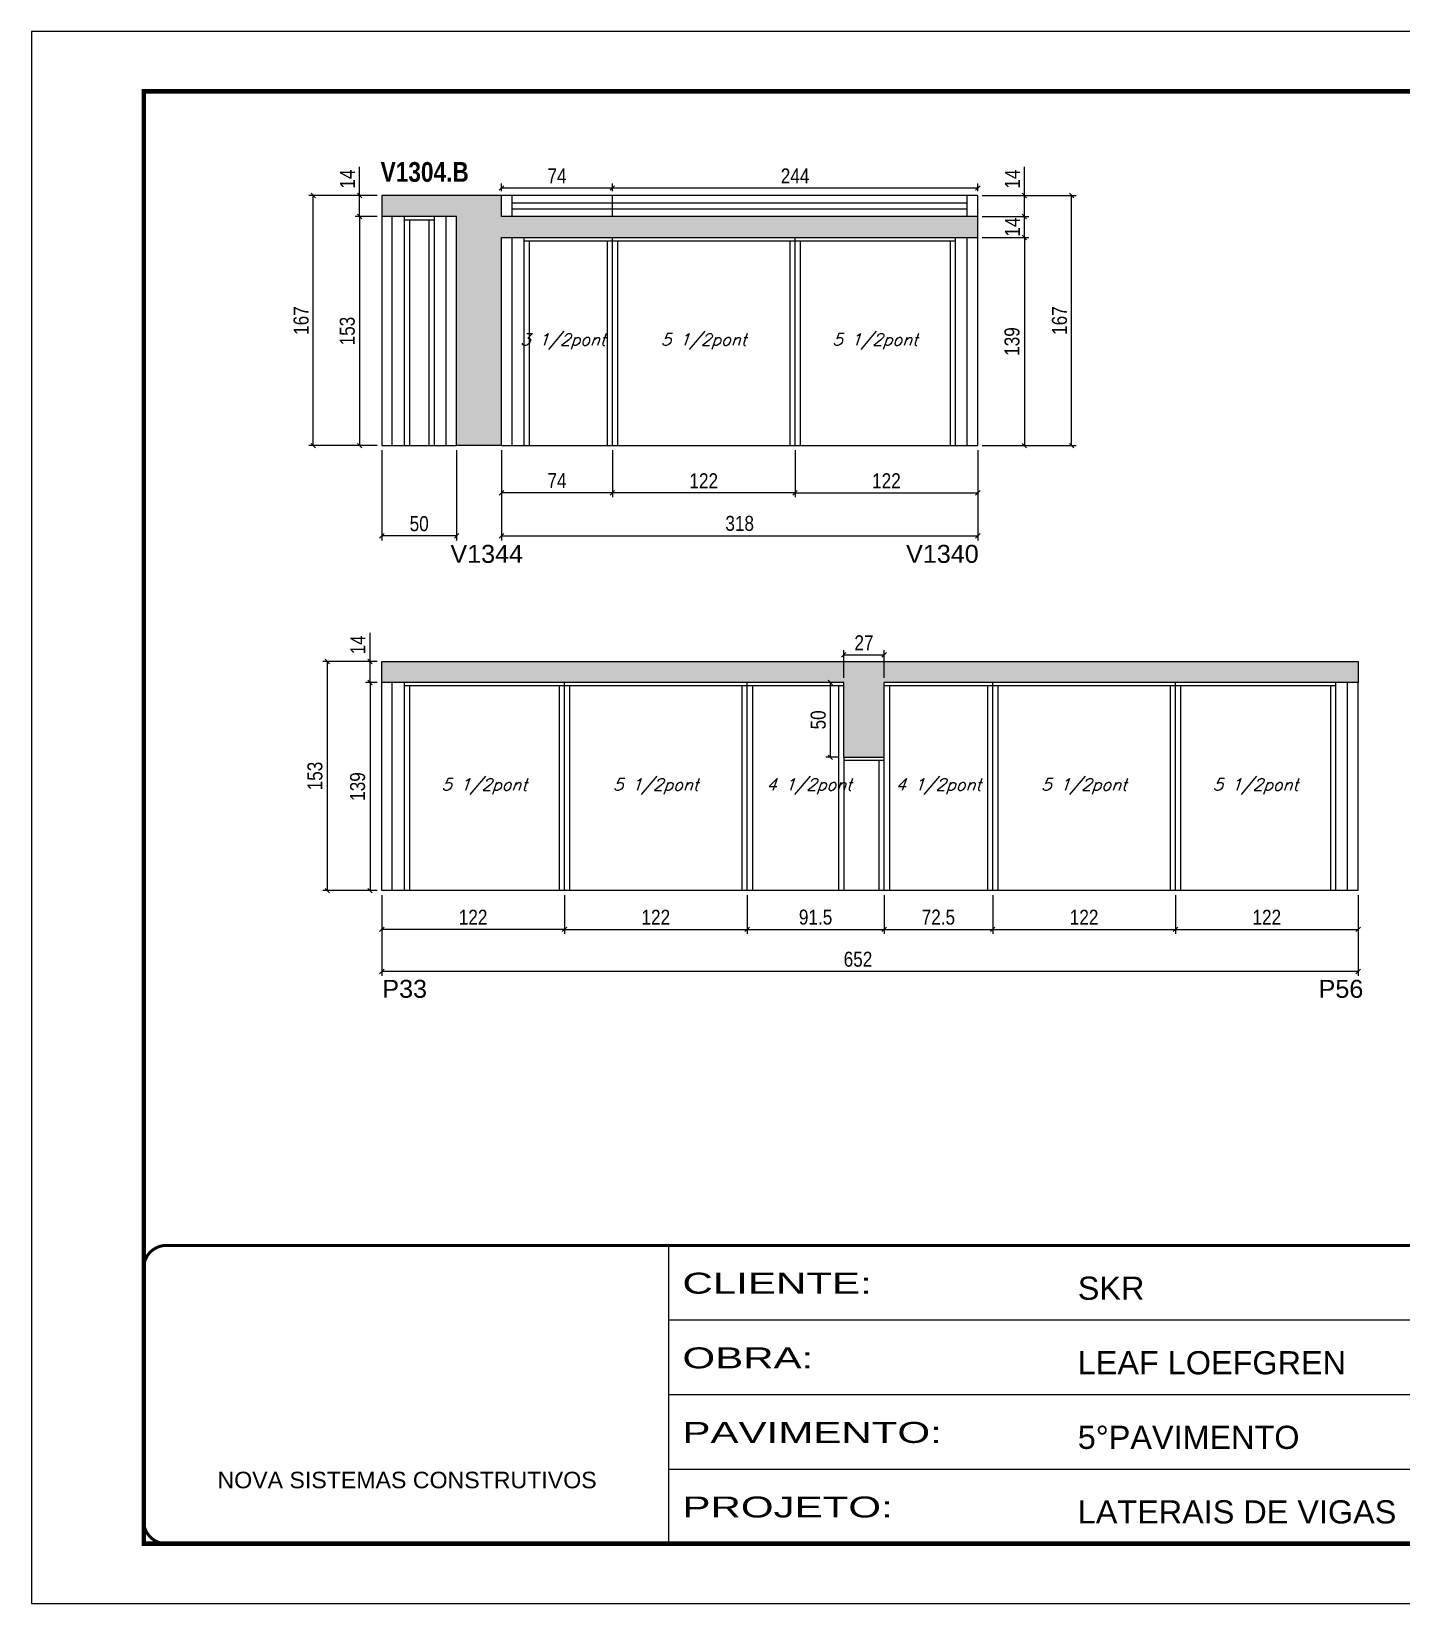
# Model space of a CAD drawing. Extents: x 3309 to 10384, y -2522 to 14608.
# Drawn here: x 6493 to 7408, y 11261 to 12311 of the extents above; entities that cross this region are included whole.
import ezdxf

# ---------------------------------------------------------------- set-up
doc = ezdxf.new("R2010")
doc.units = 0
doc.linetypes.add('CONTINUO', pattern=[0])
doc.linetypes.add('DASHED', pattern=[0.75, 0.5, -0.25])
for name, color, linetype in [('5', 5, 'Continuous'), ('COTA', 241, 'Continuous'), ('NOMENCLATURA', 7, 'Continuous'), ('Painéis', 200, 'Continuous'), ('SARR_2.2x7', 40, 'Continuous'), ('SARR_3.5x7', 81, 'Continuous'), ('SARR_EDITAR', 141, 'Continuous'), ('texto', 7, 'Continuous')]:
    doc.layers.add(name, color=color, linetype=linetype)
doc.layers.add('Folhas', color=255, linetype='Continuous', lineweight=9)
doc.layers.add('SARRAFO DE PRESSAO', color=251, linetype='DASHED', lineweight=9)
doc.styles.add('ARIAL', font='arial.ttf')
doc.styles.add('COTA TECNICA', font='techl___.ttf', dxfattribs={"height": 10})
doc.styles.add('Romans', font='romans.shx')
doc.styles.get("Standard").update_dxf_attribs({"font": 'arial.ttf'})
doc.styles.add('TECNICA', font='techb___.ttf', dxfattribs={"height": 10})
doc.styles.add('Tecnologia', font='')
doc.styles.get('Tecnologia').set_extended_font_data('Forgotten Futurist')
doc.dimstyles.new('PAINEL', dxfattribs={"dimtxt": 10, "dimasz": 3, "dimexe": 3, "dimexo": 3, "dimgap": 3, "dimtad": 1, "dimdec": 1, "dimzin": 12, "dimdsep": 46, "dimtxsty": 'COTA TECNICA', "dimblk1": 'OBLIQUE', "dimblk2": 'OBLIQUE', "dimsah": 1, "dimcen": 0.9, "dimclrd": 4, "dimclre": 4, "dimclrt": 240, "dimadec": 1, "dimazin": 3, "dimtfac": 1, "dimtdec": 1, "dimtmove": 0, "dimatfit": 3, "dimfxl": 1, "dimtolj": 1, "dimtzin": 12, "dimarcsym": 0})

# ---------------------------------------------------------------- blocks, each defined once
blk = doc.blocks.new('9999999999')
at = {"color": 30, "linetype": 'CONTINUO'}
for p, q in [((98564.6, 34230.2), (98564.6, 34429.4)), ((98564.6, 34379.6), (99584, 34379.6)), ((98564.6, 34329.8), (99488, 34329.8)), ((98564.6, 34280), (99488, 34280))]:
    blk.add_line(p, q, dxfattribs=at)
at = {"color": 30, "linetype": 'CONTINUO', "const_width": 2}
blk.add_lwpolyline([(99584, 34230.2), (99584, 34414.4, 0.414214), (99569, 34429.4), (98229, 34429.4, 0.414214), (98214, 34414.4), (98214, 34245.2, 0.414214), (98229, 34230.2), (99584, 34230.2)], format="xyb", dxfattribs=at)
at = {"layer": 'Folhas'}
blk.add_lwpolyline([(98139, 34190.2), (99624, 34190.2), (99624, 35240.2), (98139, 35240.2)], close=True, dxfattribs=at)
at = {"layer": 'Folhas', "color": 30, "const_width": 3}
blk.add_lwpolyline([(98214, 34230.2), (99584, 34230.2), (99584, 35200.2), (98214, 35200.2)], close=True, dxfattribs=at)
at = {"color": 7, "linetype": 'Continuous', "ltscale": 5, "style": 'ARIAL'}
for s, height, p in [('SKR', 15.48, (98837.7, 34393.1)), ('LEAF LOEFGREN', 15.483, (98837.7, 34343.3)), ('5°PAVIMENTO', 15.483, (98837.7, 34293.5)), ('NOVA SISTEMAS CONSTRUTIVOS', 11.059, (98263.2, 34267.2)), ('LATERAIS DE VIGAS', 15.483, (98837.7, 34243.7))]:
    blk.add_text(s, height=height, dxfattribs=at).set_placement(p)
at = {"layer": 'Folhas', "color": 7, "style": 'Tecnologia', "width": 1.5}
for s, p in [('CLIENTE:', (98573.7, 34397.2)), ('OBRA:', (98573.7, 34347.3)), ('PAVIMENTO:', (98573.7, 34297.5)), ('PROJETO:', (98573.7, 34247.7))]:
    blk.add_text(s, height=14, dxfattribs=at).set_placement(p)
blk = doc.blocks.new('_Oblique')
at = {"color": 0, "linetype": 'ByBlock', "lineweight": -2}
blk.add_line((-0.5, -0.5), (0.5, 0.5), dxfattribs=at)
blk = doc.blocks.new('*D201')
at = {"layer": 'COTA', "color": 4, "linetype": 'ByBlock', "lineweight": -2, "transparency": 16777216}
for p, q in [((7002.8, 12031.1), (7002.8, 11999.6)), ((7124.8, 12031.1), (7124.8, 11999.6)), ((7002.8, 12002.6), (7124.8, 12002.6))]:
    blk.add_line(p, q, dxfattribs=at)
at = {"layer": 'Defpoints', "color": 0, "linetype": 'ByBlock', "transparency": 16777216}
for p in [(7002.8, 12034.1), (7124.8, 12034.1), (7124.8, 12002.6)]:
    blk.add_point(p, dxfattribs=at)
at = {"layer": 'COTA', "color": 4, "linetype": 'ByBlock', "lineweight": -2, "transparency": 16777216, "xscale": 3, "yscale": 3, "zscale": 3, "rotation": 180}
blk.add_blockref('_Oblique', (7002.8, 12002.6), dxfattribs=at)
at = {"layer": 'COTA', "color": 4, "linetype": 'ByBlock', "lineweight": -2, "transparency": 16777216, "xscale": 3, "yscale": 3, "zscale": 3}
blk.add_blockref('_Oblique', (7124.8, 12002.6), dxfattribs=at)
at = {"layer": 'COTA', "color": 240, "linetype": 'ByBlock', "transparency": 16777216, "insert": (7063.8, 12010.6), "char_height": 10, "attachment_point": 5, "style": 'COTA TECNICA'}
blk.add_mtext('\\A1;122', dxfattribs=at)
blk = doc.blocks.new('*D202')
at = {"layer": 'COTA', "color": 4, "lineweight": -2, "transparency": 16777216}
for p, q in [((6880.8, 12031.1), (6880.8, 11999.6)), ((7002.8, 12031.1), (7002.8, 11999.6)), ((7002.8, 12002.6), (6880.8, 12002.6))]:
    blk.add_line(p, q, dxfattribs=at)
at = {"layer": 'Defpoints', "color": 0, "transparency": 16777216}
for p in [(6880.8, 12034.1), (7002.8, 12034.1), (6880.8, 12002.6)]:
    blk.add_point(p, dxfattribs=at)
at = {"layer": 'COTA', "color": 4, "lineweight": -2, "transparency": 16777216, "xscale": 3, "yscale": 3, "zscale": 3, "rotation": 180}
blk.add_blockref('_Oblique', (6880.8, 12002.6), dxfattribs=at)
at = {"layer": 'COTA', "color": 4, "lineweight": -2, "transparency": 16777216, "xscale": 3, "yscale": 3, "zscale": 3}
blk.add_blockref('_Oblique', (7002.8, 12002.6), dxfattribs=at)
at = {"layer": 'COTA', "color": 240, "transparency": 16777216, "insert": (6941.8, 12010.6), "char_height": 10, "attachment_point": 5, "style": 'COTA TECNICA'}
blk.add_mtext('\\A1;122', dxfattribs=at)
blk = doc.blocks.new('*D203')
at = {"layer": 'COTA', "color": 4, "lineweight": -2, "transparency": 16777216}
for p, q in [((6806.8, 12031.1), (6806.8, 11999.6)), ((6880.8, 12031.1), (6880.8, 11999.6)), ((6880.8, 12002.6), (6806.8, 12002.6))]:
    blk.add_line(p, q, dxfattribs=at)
at = {"layer": 'Defpoints', "color": 0, "transparency": 16777216}
for p in [(6806.8, 12034.1), (6880.8, 12034.1), (6806.8, 12002.6)]:
    blk.add_point(p, dxfattribs=at)
at = {"layer": 'COTA', "color": 4, "lineweight": -2, "transparency": 16777216, "xscale": 3, "yscale": 3, "zscale": 3, "rotation": 180}
blk.add_blockref('_Oblique', (6806.8, 12002.6), dxfattribs=at)
at = {"layer": 'COTA', "color": 4, "lineweight": -2, "transparency": 16777216, "xscale": 3, "yscale": 3, "zscale": 3}
blk.add_blockref('_Oblique', (6880.8, 12002.6), dxfattribs=at)
at = {"layer": 'COTA', "color": 240, "transparency": 16777216, "insert": (6843.8, 12010.7), "char_height": 10, "attachment_point": 5, "style": 'COTA TECNICA'}
blk.add_mtext('\\A1;74', dxfattribs=at)
blk = doc.blocks.new('*D209')
at = {"layer": 'COTA', "color": 4, "lineweight": -2, "transparency": 16777216}
for p, q in [((7127.8, 12187.1), (7158.9, 12187.1)), ((7155.9, 12173.1), (7155.9, 12187.1)), ((7127.8, 12173.1), (7158.9, 12173.1))]:
    blk.add_line(p, q, dxfattribs=at)
at = {"layer": 'Defpoints', "color": 0, "transparency": 16777216}
for p in [(7124.8, 12187.1), (7155.9, 12187.1), (7124.8, 12173.1)]:
    blk.add_point(p, dxfattribs=at)
at = {"layer": 'COTA', "color": 4, "lineweight": -2, "transparency": 16777216, "xscale": 3, "yscale": 3, "zscale": 3}
for p, rotation in [((7155.9, 12187.1), 90), ((7155.9, 12173.1), 270)]:
    blk.add_blockref('_Oblique', p, dxfattribs=dict(at, rotation=rotation))
at = {"layer": 'COTA', "color": 240, "transparency": 16777216, "insert": (7147.9, 12180.1), "char_height": 10, "attachment_point": 5, "rotation": 90, "style": 'COTA TECNICA'}
blk.add_mtext('\\A1;14', dxfattribs=at)
blk = doc.blocks.new('*D210')
at = {"layer": 'COTA', "color": 4, "lineweight": -2, "transparency": 16777216}
for p, q in [((7127.8, 12173.1), (7158.9, 12173.1)), ((7155.9, 12173.1), (7155.9, 12034.1)), ((7127.8, 12034.1), (7158.9, 12034.1))]:
    blk.add_line(p, q, dxfattribs=at)
at = {"layer": 'Defpoints', "color": 0, "transparency": 16777216}
for p in [(7124.8, 12173.1), (7124.8, 12034.1), (7155.9, 12034.1)]:
    blk.add_point(p, dxfattribs=at)
at = {"layer": 'COTA', "color": 4, "lineweight": -2, "transparency": 16777216, "xscale": 3, "yscale": 3, "zscale": 3}
for p, rotation in [((7155.9, 12173.1), 90), ((7155.9, 12034.1), 270)]:
    blk.add_blockref('_Oblique', p, dxfattribs=dict(at, rotation=rotation))
at = {"layer": 'COTA', "color": 240, "transparency": 16777216, "insert": (7147.7, 12103.6), "char_height": 10, "attachment_point": 5, "rotation": 90, "style": 'COTA TECNICA'}
blk.add_mtext('\\A1;139', dxfattribs=at)
blk = doc.blocks.new('*D211')
at = {"layer": 'COTA', "color": 4, "lineweight": -2, "transparency": 16777216}
for p, q in [((7127.8, 12201.1), (7190.5, 12201.1)), ((7187.5, 12034.1), (7187.5, 12201.1)), ((7127.8, 12034.1), (7190.5, 12034.1))]:
    blk.add_line(p, q, dxfattribs=at)
at = {"layer": 'Defpoints', "color": 0, "transparency": 16777216}
for p in [(7124.8, 12201.1), (7187.5, 12201.1), (7124.8, 12034.1)]:
    blk.add_point(p, dxfattribs=at)
at = {"layer": 'COTA', "color": 4, "lineweight": -2, "transparency": 16777216, "xscale": 3, "yscale": 3, "zscale": 3}
for p, rotation in [((7187.5, 12201.1), 90), ((7187.5, 12034.1), 270)]:
    blk.add_blockref('_Oblique', p, dxfattribs=dict(at, rotation=rotation))
at = {"layer": 'COTA', "color": 240, "transparency": 16777216, "insert": (7179.4, 12117.6), "char_height": 10, "attachment_point": 5, "rotation": 90, "style": 'COTA TECNICA'}
blk.add_mtext('\\A1;167', dxfattribs=at)
blk = doc.blocks.new('*D204')
at = {"layer": 'COTA', "color": 4, "lineweight": -2, "transparency": 16777216}
for p, q in [((6726.8, 12031.1), (6726.8, 11970.8)), ((6776.8, 12031.1), (6776.8, 11970.8)), ((6776.8, 11973.8), (6726.8, 11973.8))]:
    blk.add_line(p, q, dxfattribs=at)
at = {"layer": 'Defpoints', "color": 0, "transparency": 16777216}
for p in [(6726.8, 12034.1), (6776.8, 12034.1), (6726.8, 11973.8)]:
    blk.add_point(p, dxfattribs=at)
at = {"layer": 'COTA', "color": 4, "lineweight": -2, "transparency": 16777216, "xscale": 3, "yscale": 3, "zscale": 3, "rotation": 180}
blk.add_blockref('_Oblique', (6726.8, 11973.8), dxfattribs=at)
at = {"layer": 'COTA', "color": 4, "lineweight": -2, "transparency": 16777216, "xscale": 3, "yscale": 3, "zscale": 3}
blk.add_blockref('_Oblique', (6776.8, 11973.8), dxfattribs=at)
at = {"layer": 'COTA', "color": 240, "transparency": 16777216, "insert": (6751.8, 11981.9), "char_height": 10, "attachment_point": 5, "style": 'COTA TECNICA'}
blk.add_mtext('\\A1;50', dxfattribs=at)
blk = doc.blocks.new('*D205')
at = {"layer": 'COTA', "color": 4, "lineweight": -2, "transparency": 16777216}
for p, q in [((6723.8, 12187.1), (6709, 12187.1)), ((6712, 12187.1), (6712, 12034.1)), ((6723.8, 12034.1), (6709, 12034.1))]:
    blk.add_line(p, q, dxfattribs=at)
at = {"layer": 'Defpoints', "color": 0, "transparency": 16777216}
for p in [(6726.8, 12187.1), (6712, 12034.1), (6726.8, 12034.1)]:
    blk.add_point(p, dxfattribs=at)
at = {"layer": 'COTA', "color": 4, "lineweight": -2, "transparency": 16777216, "xscale": 3, "yscale": 3, "zscale": 3}
for p, rotation in [((6712, 12187.1), 90), ((6712, 12034.1), 270)]:
    blk.add_blockref('_Oblique', p, dxfattribs=dict(at, rotation=rotation))
at = {"layer": 'COTA', "color": 240, "transparency": 16777216, "insert": (6703.8, 12110.6), "char_height": 10, "attachment_point": 5, "rotation": 90, "style": 'COTA TECNICA'}
blk.add_mtext('\\A1;153', dxfattribs=at)
blk = doc.blocks.new('*D206')
at = {"layer": 'COTA', "color": 4, "lineweight": -2, "transparency": 16777216}
for p, q in [((6712, 12201.1), (6712, 12220.2)), ((6723.8, 12201.1), (6709, 12201.1)), ((6712, 12187.1), (6712, 12201.1)), ((6723.8, 12187.1), (6709, 12187.1))]:
    blk.add_line(p, q, dxfattribs=at)
at = {"layer": 'Defpoints', "color": 0, "transparency": 16777216}
for p in [(6712, 12201.1), (6726.8, 12201.1), (6726.8, 12187.1)]:
    blk.add_point(p, dxfattribs=at)
at = {"layer": 'COTA', "color": 4, "lineweight": -2, "transparency": 16777216, "xscale": 3, "yscale": 3, "zscale": 3}
for p, rotation in [((6712, 12201.1), 90), ((6712, 12187.1), 270)]:
    blk.add_blockref('_Oblique', p, dxfattribs=dict(at, rotation=rotation))
at = {"layer": 'COTA', "color": 240, "transparency": 16777216, "insert": (6703.9, 12212.1), "char_height": 10, "attachment_point": 5, "rotation": 90, "style": 'COTA TECNICA'}
blk.add_mtext('\\A1;14', dxfattribs=at)
blk = doc.blocks.new('*D207')
at = {"layer": 'COTA', "color": 4, "lineweight": -2, "transparency": 16777216}
for p, q in [((6723.8, 12201.1), (6678.1, 12201.1)), ((6681.1, 12034.1), (6681.1, 12201.1)), ((6723.8, 12034.1), (6678.1, 12034.1))]:
    blk.add_line(p, q, dxfattribs=at)
at = {"layer": 'Defpoints', "color": 0, "transparency": 16777216}
for p in [(6681.1, 12201.1), (6726.8, 12201.1), (6726.8, 12034.1)]:
    blk.add_point(p, dxfattribs=at)
at = {"layer": 'COTA', "color": 4, "lineweight": -2, "transparency": 16777216, "xscale": 3, "yscale": 3, "zscale": 3}
for p, rotation in [((6681.1, 12201.1), 90), ((6681.1, 12034.1), 270)]:
    blk.add_blockref('_Oblique', p, dxfattribs=dict(at, rotation=rotation))
at = {"layer": 'COTA', "color": 240, "transparency": 16777216, "insert": (6673, 12117.6), "char_height": 10, "attachment_point": 5, "rotation": 90, "style": 'COTA TECNICA'}
blk.add_mtext('\\A1;167', dxfattribs=at)
blk = doc.blocks.new('*D208')
at = {"layer": 'COTA', "color": 4, "lineweight": -2, "transparency": 16777216}
for p, q in [((6806.8, 12031.1), (6806.8, 11970.8)), ((7124.8, 12031.1), (7124.8, 11970.8)), ((6806.8, 11973.8), (7124.8, 11973.8))]:
    blk.add_line(p, q, dxfattribs=at)
at = {"layer": 'Defpoints', "color": 0, "transparency": 16777216}
for p in [(6806.8, 12034.1), (7124.8, 12034.1), (7124.8, 11973.8)]:
    blk.add_point(p, dxfattribs=at)
at = {"layer": 'COTA', "color": 4, "lineweight": -2, "transparency": 16777216, "xscale": 3, "yscale": 3, "zscale": 3, "rotation": 180}
blk.add_blockref('_Oblique', (6806.8, 11973.8), dxfattribs=at)
at = {"layer": 'COTA', "color": 4, "lineweight": -2, "transparency": 16777216, "xscale": 3, "yscale": 3, "zscale": 3}
blk.add_blockref('_Oblique', (7124.8, 11973.8), dxfattribs=at)
at = {"layer": 'COTA', "color": 240, "transparency": 16777216, "insert": (6965.8, 11982.1), "char_height": 10, "attachment_point": 5, "style": 'COTA TECNICA'}
blk.add_mtext('\\A1;318', dxfattribs=at)
blk = doc.blocks.new('*D212')
at = {"layer": 'COTA', "color": 4, "lineweight": -2, "transparency": 16777216}
for p, q in [((7155.9, 12201.1), (7155.9, 12220.2)), ((7127.8, 12201.1), (7158.9, 12201.1)), ((7155.9, 12187.1), (7155.9, 12201.1)), ((7127.8, 12187.1), (7158.9, 12187.1))]:
    blk.add_line(p, q, dxfattribs=at)
at = {"layer": 'Defpoints', "color": 0, "transparency": 16777216}
for p in [(7124.8, 12201.1), (7155.9, 12201.1), (7124.8, 12187.1)]:
    blk.add_point(p, dxfattribs=at)
at = {"layer": 'COTA', "color": 4, "lineweight": -2, "transparency": 16777216, "xscale": 3, "yscale": 3, "zscale": 3}
for p, rotation in [((7155.9, 12201.1), 90), ((7155.9, 12187.1), 270)]:
    blk.add_blockref('_Oblique', p, dxfattribs=dict(at, rotation=rotation))
at = {"layer": 'COTA', "color": 240, "transparency": 16777216, "insert": (7147.9, 12212.1), "char_height": 10, "attachment_point": 5, "rotation": 90, "style": 'COTA TECNICA'}
blk.add_mtext('\\A1;14', dxfattribs=at)
blk = doc.blocks.new('*D213')
at = {"layer": 'COTA', "color": 4, "lineweight": -2, "transparency": 16777216}
for p, q in [((6806.8, 12204.1), (6806.8, 12209.2)), ((6806.8, 12206.2), (6880.8, 12206.2)), ((6880.8, 12204.1), (6880.8, 12209.2))]:
    blk.add_line(p, q, dxfattribs=at)
at = {"layer": 'Defpoints', "color": 0, "transparency": 16777216}
for p in [(6806.8, 12201.1), (6880.8, 12206.2), (6880.8, 12201.1)]:
    blk.add_point(p, dxfattribs=at)
at = {"layer": 'COTA', "color": 4, "lineweight": -2, "transparency": 16777216, "xscale": 3, "yscale": 3, "zscale": 3, "rotation": 180}
blk.add_blockref('_Oblique', (6806.8, 12206.2), dxfattribs=at)
at = {"layer": 'COTA', "color": 4, "lineweight": -2, "transparency": 16777216, "xscale": 3, "yscale": 3, "zscale": 3}
blk.add_blockref('_Oblique', (6880.8, 12206.2), dxfattribs=at)
at = {"layer": 'COTA', "color": 240, "transparency": 16777216, "insert": (6843.8, 12214.2), "char_height": 10, "attachment_point": 5, "style": 'COTA TECNICA'}
blk.add_mtext('\\A1;74', dxfattribs=at)
blk = doc.blocks.new('*D214')
at = {"layer": 'COTA', "color": 4, "lineweight": -2, "transparency": 16777216}
for p, q in [((6880.8, 12204.1), (6880.8, 12209.2)), ((6880.8, 12206.2), (7124.8, 12206.2)), ((7124.8, 12204.1), (7124.8, 12209.2))]:
    blk.add_line(p, q, dxfattribs=at)
at = {"layer": 'Defpoints', "color": 0, "transparency": 16777216}
for p in [(6880.8, 12201.1), (7124.8, 12206.2), (7124.8, 12201.1)]:
    blk.add_point(p, dxfattribs=at)
at = {"layer": 'COTA', "color": 4, "lineweight": -2, "transparency": 16777216, "xscale": 3, "yscale": 3, "zscale": 3, "rotation": 180}
blk.add_blockref('_Oblique', (6880.8, 12206.2), dxfattribs=at)
at = {"layer": 'COTA', "color": 4, "lineweight": -2, "transparency": 16777216, "xscale": 3, "yscale": 3, "zscale": 3}
blk.add_blockref('_Oblique', (7124.8, 12206.2), dxfattribs=at)
at = {"layer": 'COTA', "color": 240, "transparency": 16777216, "insert": (7002.8, 12214.2), "char_height": 10, "attachment_point": 5, "style": 'COTA TECNICA'}
blk.add_mtext('\\A1;244', dxfattribs=at)
blk = doc.blocks.new('*D215')
at = {"layer": 'COTA', "color": 4, "linetype": 'ByBlock', "lineweight": -2, "transparency": 16777216}
for p, q in [((6726.8, 11733.9), (6726.8, 11708)), ((6848.8, 11733.9), (6848.8, 11708)), ((6848.8, 11711), (6726.8, 11711))]:
    blk.add_line(p, q, dxfattribs=at)
at = {"layer": 'Defpoints', "color": 0, "linetype": 'ByBlock', "transparency": 16777216}
for p in [(6726.8, 11736.9), (6848.8, 11736.9), (6726.8, 11711)]:
    blk.add_point(p, dxfattribs=at)
at = {"layer": 'COTA', "color": 4, "linetype": 'ByBlock', "lineweight": -2, "transparency": 16777216, "xscale": 3, "yscale": 3, "zscale": 3, "rotation": 180}
blk.add_blockref('_Oblique', (6726.8, 11711), dxfattribs=at)
at = {"layer": 'COTA', "color": 4, "linetype": 'ByBlock', "lineweight": -2, "transparency": 16777216, "xscale": 3, "yscale": 3, "zscale": 3}
blk.add_blockref('_Oblique', (6848.8, 11711), dxfattribs=at)
at = {"layer": 'COTA', "color": 240, "linetype": 'ByBlock', "transparency": 16777216, "insert": (6787.8, 11719.1), "char_height": 10, "attachment_point": 5, "style": 'COTA TECNICA'}
blk.add_mtext('\\A1;122', dxfattribs=at)
blk = doc.blocks.new('*D222')
at = {"layer": 'COTA', "color": 4, "linetype": 'ByBlock', "lineweight": -2, "transparency": 16777216}
for p, q in [((6726.8, 11733.9), (6726.8, 11679.9)), ((7378.8, 11733.9), (7378.8, 11679.9)), ((7378.8, 11682.9), (6726.8, 11682.9))]:
    blk.add_line(p, q, dxfattribs=at)
at = {"layer": 'Defpoints', "color": 0, "linetype": 'ByBlock', "transparency": 16777216}
for p in [(6726.8, 11736.9), (7378.8, 11736.9), (6726.8, 11682.9)]:
    blk.add_point(p, dxfattribs=at)
at = {"layer": 'COTA', "color": 4, "linetype": 'ByBlock', "lineweight": -2, "transparency": 16777216, "xscale": 3, "yscale": 3, "zscale": 3, "rotation": 180}
blk.add_blockref('_Oblique', (6726.8, 11682.9), dxfattribs=at)
at = {"layer": 'COTA', "color": 4, "linetype": 'ByBlock', "lineweight": -2, "transparency": 16777216, "xscale": 3, "yscale": 3, "zscale": 3}
blk.add_blockref('_Oblique', (7378.8, 11682.9), dxfattribs=at)
at = {"layer": 'COTA', "color": 240, "linetype": 'ByBlock', "transparency": 16777216, "insert": (7044.8, 11691), "char_height": 10, "attachment_point": 5, "style": 'COTA TECNICA'}
blk.add_mtext('\\A1;652', dxfattribs=at)
blk = doc.blocks.new('*D223')
at = {"layer": 'COTA', "color": 4, "lineweight": -2, "transparency": 16777216}
for p, q in [((6848.8, 11733.9), (6848.8, 11708)), ((6970.8, 11733.9), (6970.8, 11708)), ((6848.8, 11711), (6970.8, 11711))]:
    blk.add_line(p, q, dxfattribs=at)
at = {"layer": 'Defpoints', "color": 0, "transparency": 16777216}
for p in [(6848.8, 11736.9), (6970.8, 11736.9), (6970.8, 11711)]:
    blk.add_point(p, dxfattribs=at)
at = {"layer": 'COTA', "color": 4, "lineweight": -2, "transparency": 16777216, "xscale": 3, "yscale": 3, "zscale": 3, "rotation": 180}
blk.add_blockref('_Oblique', (6848.8, 11711), dxfattribs=at)
at = {"layer": 'COTA', "color": 4, "lineweight": -2, "transparency": 16777216, "xscale": 3, "yscale": 3, "zscale": 3}
blk.add_blockref('_Oblique', (6970.8, 11711), dxfattribs=at)
at = {"layer": 'COTA', "color": 240, "transparency": 16777216, "insert": (6909.8, 11719.1), "char_height": 10, "attachment_point": 5, "style": 'COTA TECNICA'}
blk.add_mtext('\\A1;122', dxfattribs=at)
blk = doc.blocks.new('*D216')
at = {"layer": 'COTA', "color": 4, "lineweight": -2, "transparency": 16777216}
for p, q in [((6970.8, 11733.9), (6970.8, 11708)), ((7062.3, 11733.9), (7062.3, 11708)), ((6970.8, 11711), (7062.3, 11711))]:
    blk.add_line(p, q, dxfattribs=at)
at = {"layer": 'Defpoints', "color": 0, "transparency": 16777216}
for p in [(6970.8, 11736.9), (7062.3, 11736.9), (7062.3, 11711)]:
    blk.add_point(p, dxfattribs=at)
at = {"layer": 'COTA', "color": 4, "lineweight": -2, "transparency": 16777216, "xscale": 3, "yscale": 3, "zscale": 3, "rotation": 180}
blk.add_blockref('_Oblique', (6970.8, 11711), dxfattribs=at)
at = {"layer": 'COTA', "color": 4, "lineweight": -2, "transparency": 16777216, "xscale": 3, "yscale": 3, "zscale": 3}
blk.add_blockref('_Oblique', (7062.3, 11711), dxfattribs=at)
at = {"layer": 'COTA', "color": 240, "transparency": 16777216, "insert": (7016.5, 11719.1), "char_height": 10, "attachment_point": 5, "style": 'COTA TECNICA'}
blk.add_mtext('\\A1;91.5', dxfattribs=at)
blk = doc.blocks.new('*D217')
at = {"layer": 'COTA', "color": 4, "lineweight": -2, "transparency": 16777216}
for p, q in [((7062.3, 11733.9), (7062.3, 11708)), ((7134.8, 11733.9), (7134.8, 11708)), ((7062.3, 11711), (7134.8, 11711))]:
    blk.add_line(p, q, dxfattribs=at)
at = {"layer": 'Defpoints', "color": 0, "transparency": 16777216}
for p in [(7062.3, 11736.9), (7134.8, 11736.9), (7134.8, 11711)]:
    blk.add_point(p, dxfattribs=at)
at = {"layer": 'COTA', "color": 4, "lineweight": -2, "transparency": 16777216, "xscale": 3, "yscale": 3, "zscale": 3, "rotation": 180}
blk.add_blockref('_Oblique', (7062.3, 11711), dxfattribs=at)
at = {"layer": 'COTA', "color": 4, "lineweight": -2, "transparency": 16777216, "xscale": 3, "yscale": 3, "zscale": 3}
blk.add_blockref('_Oblique', (7134.8, 11711), dxfattribs=at)
at = {"layer": 'COTA', "color": 240, "transparency": 16777216, "insert": (7098.5, 11719.1), "char_height": 10, "attachment_point": 5, "style": 'COTA TECNICA'}
blk.add_mtext('\\A1;72.5', dxfattribs=at)
blk = doc.blocks.new('*D218')
at = {"layer": 'COTA', "color": 4, "lineweight": -2, "transparency": 16777216}
for p, q in [((7134.8, 11733.9), (7134.8, 11708)), ((7256.8, 11733.9), (7256.8, 11708)), ((7134.8, 11711), (7256.8, 11711))]:
    blk.add_line(p, q, dxfattribs=at)
at = {"layer": 'Defpoints', "color": 0, "transparency": 16777216}
for p in [(7134.8, 11736.9), (7256.8, 11736.9), (7256.8, 11711)]:
    blk.add_point(p, dxfattribs=at)
at = {"layer": 'COTA', "color": 4, "lineweight": -2, "transparency": 16777216, "xscale": 3, "yscale": 3, "zscale": 3, "rotation": 180}
blk.add_blockref('_Oblique', (7134.8, 11711), dxfattribs=at)
at = {"layer": 'COTA', "color": 4, "lineweight": -2, "transparency": 16777216, "xscale": 3, "yscale": 3, "zscale": 3}
blk.add_blockref('_Oblique', (7256.8, 11711), dxfattribs=at)
at = {"layer": 'COTA', "color": 240, "transparency": 16777216, "insert": (7195.8, 11719.1), "char_height": 10, "attachment_point": 5, "style": 'COTA TECNICA'}
blk.add_mtext('\\A1;122', dxfattribs=at)
blk = doc.blocks.new('*D219')
at = {"layer": 'COTA', "color": 4, "lineweight": -2, "transparency": 16777216}
for p, q in [((7256.8, 11733.9), (7256.8, 11708)), ((7378.8, 11733.9), (7378.8, 11708)), ((7256.8, 11711), (7378.8, 11711))]:
    blk.add_line(p, q, dxfattribs=at)
at = {"layer": 'Defpoints', "color": 0, "transparency": 16777216}
for p in [(7256.8, 11736.9), (7378.8, 11736.9), (7378.8, 11711)]:
    blk.add_point(p, dxfattribs=at)
at = {"layer": 'COTA', "color": 4, "lineweight": -2, "transparency": 16777216, "xscale": 3, "yscale": 3, "zscale": 3, "rotation": 180}
blk.add_blockref('_Oblique', (7256.8, 11711), dxfattribs=at)
at = {"layer": 'COTA', "color": 4, "lineweight": -2, "transparency": 16777216, "xscale": 3, "yscale": 3, "zscale": 3}
blk.add_blockref('_Oblique', (7378.8, 11711), dxfattribs=at)
at = {"layer": 'COTA', "color": 240, "transparency": 16777216, "insert": (7317.8, 11719.1), "char_height": 10, "attachment_point": 5, "style": 'COTA TECNICA'}
blk.add_mtext('\\A1;122', dxfattribs=at)
blk = doc.blocks.new('*D224')
at = {"layer": 'COTA', "color": 4, "lineweight": -2, "transparency": 16777216}
for p, q in [((7032.3, 11875.9), (7023.4, 11875.9)), ((7026.4, 11825.9), (7026.4, 11875.9)), ((7032.3, 11825.9), (7023.4, 11825.9))]:
    blk.add_line(p, q, dxfattribs=at)
at = {"layer": 'Defpoints', "color": 0, "transparency": 16777216}
for p in [(7026.4, 11875.9), (7035.3, 11875.9), (7035.3, 11825.9)]:
    blk.add_point(p, dxfattribs=at)
at = {"layer": 'COTA', "color": 4, "lineweight": -2, "transparency": 16777216, "xscale": 3, "yscale": 3, "zscale": 3}
for p, rotation in [((7026.4, 11875.9), 90), ((7026.4, 11825.9), 270)]:
    blk.add_blockref('_Oblique', p, dxfattribs=dict(at, rotation=rotation))
at = {"layer": 'COTA', "color": 240, "transparency": 16777216, "insert": (7018.3, 11850.9), "char_height": 10, "attachment_point": 5, "rotation": 90, "style": 'COTA TECNICA'}
blk.add_mtext('\\A1;50', dxfattribs=at)
blk = doc.blocks.new('*D225')
at = {"layer": 'COTA', "color": 4, "lineweight": -2, "transparency": 16777216}
for p, q in [((7035.3, 11878.9), (7035.3, 11897.4)), ((7062.3, 11878.9), (7062.3, 11897.4)), ((7035.3, 11894.4), (7062.3, 11894.4))]:
    blk.add_line(p, q, dxfattribs=at)
at = {"layer": 'Defpoints', "color": 0, "transparency": 16777216}
for p in [(7062.3, 11894.4), (7035.3, 11875.9), (7062.3, 11875.9)]:
    blk.add_point(p, dxfattribs=at)
at = {"layer": 'COTA', "color": 4, "lineweight": -2, "transparency": 16777216, "xscale": 3, "yscale": 3, "zscale": 3, "rotation": 180}
blk.add_blockref('_Oblique', (7035.3, 11894.4), dxfattribs=at)
at = {"layer": 'COTA', "color": 4, "lineweight": -2, "transparency": 16777216, "xscale": 3, "yscale": 3, "zscale": 3}
blk.add_blockref('_Oblique', (7062.3, 11894.4), dxfattribs=at)
at = {"layer": 'COTA', "color": 240, "transparency": 16777216, "insert": (7048.8, 11902.4), "char_height": 10, "attachment_point": 5, "style": 'COTA TECNICA'}
blk.add_mtext('\\A1;27', dxfattribs=at)
blk = doc.blocks.new('*D220')
at = {"layer": 'COTA', "color": 4, "lineweight": -2, "transparency": 16777216}
for p, q in [((6723.8, 11875.9), (6716, 11875.9)), ((6719, 11875.9), (6719, 11736.9)), ((6723.8, 11736.9), (6716, 11736.9))]:
    blk.add_line(p, q, dxfattribs=at)
at = {"layer": 'Defpoints', "color": 0, "transparency": 16777216}
for p in [(6726.8, 11875.9), (6719, 11736.9), (6726.8, 11736.9)]:
    blk.add_point(p, dxfattribs=at)
at = {"layer": 'COTA', "color": 4, "lineweight": -2, "transparency": 16777216, "xscale": 3, "yscale": 3, "zscale": 3}
for p, rotation in [((6719, 11875.9), 90), ((6719, 11736.9), 270)]:
    blk.add_blockref('_Oblique', p, dxfattribs=dict(at, rotation=rotation))
at = {"layer": 'COTA', "color": 240, "transparency": 16777216, "insert": (6710.7, 11806.4), "char_height": 10, "attachment_point": 5, "rotation": 90, "style": 'COTA TECNICA'}
blk.add_mtext('\\A1;139', dxfattribs=at)
blk = doc.blocks.new('*D221')
at = {"layer": 'COTA', "color": 4, "lineweight": -2, "transparency": 16777216}
for p, q in [((6719, 11889.9), (6719, 11909)), ((6723.8, 11889.9), (6716, 11889.9)), ((6719, 11875.9), (6719, 11889.9)), ((6723.8, 11875.9), (6716, 11875.9))]:
    blk.add_line(p, q, dxfattribs=at)
at = {"layer": 'Defpoints', "color": 0, "transparency": 16777216}
for p in [(6719, 11889.9), (6726.8, 11889.9), (6726.8, 11875.9)]:
    blk.add_point(p, dxfattribs=at)
at = {"layer": 'COTA', "color": 4, "lineweight": -2, "transparency": 16777216, "xscale": 3, "yscale": 3, "zscale": 3}
for p, rotation in [((6719, 11889.9), 90), ((6719, 11875.9), 270)]:
    blk.add_blockref('_Oblique', p, dxfattribs=dict(at, rotation=rotation))
at = {"layer": 'COTA', "color": 240, "transparency": 16777216, "insert": (6710.9, 11901), "char_height": 10, "attachment_point": 5, "rotation": 90, "style": 'COTA TECNICA'}
blk.add_mtext('\\A1;14', dxfattribs=at)
blk = doc.blocks.new('*D226')
at = {"layer": 'COTA', "color": 4, "lineweight": -2, "transparency": 16777216}
for p, q in [((6723.8, 11889.9), (6687.5, 11889.9)), ((6690.5, 11736.9), (6690.5, 11889.9)), ((6723.8, 11736.9), (6687.5, 11736.9))]:
    blk.add_line(p, q, dxfattribs=at)
at = {"layer": 'Defpoints', "color": 0, "transparency": 16777216}
for p in [(6690.5, 11889.9), (6726.8, 11889.9), (6726.8, 11736.9)]:
    blk.add_point(p, dxfattribs=at)
at = {"layer": 'COTA', "color": 4, "lineweight": -2, "transparency": 16777216, "xscale": 3, "yscale": 3, "zscale": 3}
for p, rotation in [((6690.5, 11889.9), 90), ((6690.5, 11736.9), 270)]:
    blk.add_blockref('_Oblique', p, dxfattribs=dict(at, rotation=rotation))
at = {"layer": 'COTA', "color": 240, "transparency": 16777216, "insert": (6682.2, 11813.4), "char_height": 10, "attachment_point": 5, "rotation": 90, "style": 'COTA TECNICA'}
blk.add_mtext('\\A1;153', dxfattribs=at)

msp = doc.modelspace()

# ---------------------------------------------------------------- hatches: boundary and pattern name
at = {"layer": 'COTA'}
h = msp.add_hatch(dxfattribs=at)
h.set_pattern_fill('AR-CONC', color=256, scale=0.03)
h.set_pattern_definition([(50, (1275.4657, 250.0015), (5.46554, -0.4781726), [0.5715, -6.2865]), (355, (1275.4657, 250.0015), (-1.0573026, 5.7317054), [0.4572, -5.0292175]), (100.451445, (1275.921, 249.9616), (4.4082374, 5.2535326), [0.4857003, -5.3427073]), (46.1842, (1275.466, 251.5255), (8.1323712, -1.26127), [0.85725, -9.42975]), (96.63556, (1276.143, 251.42), (7.122124, 7.4227837), [0.7285507, -8.014068]), (351.18415, (1275.466, 251.5255), (7.122124, 7.422784), [0.685799, -7.543792]), (21, (1276.2277, 251.1445), (4.5484317, -3.067956), [0.5715, -6.2865]), (326, (1276.2277, 251.1445), (1.8540609, 5.525639), [0.4572, -5.0292]), (71.451445, (1276.6067, 250.889), (6.4024926, 2.457683), [0.4857003, -5.3426981]), (37.5, (1275.4657, 250.0015), (0.0926581, 2.53665117), [0, -4.96824, 0, -5.1054, 0, -5.04825]), (7.5, (1275.4657, 250.0015), (2.0045899, 3.00541724), [0, -2.91084, 0, -4.85394, 0, -1.92405]), (327.5, (1273.7664, 250.0015), (4.06771786, -0.17186232), [0, -1.905, 0, -5.9436, 0, -7.8867]), (317.5, (1273.0044, 250.0015), (4.4438754, 0.7627947), [0, -2.4765, 0, -3.94716, 0, -5.6007])])
h.paths.add_polyline_path([(6806.77, 12173.08), (7124.77, 12173.08), (7124.77, 12187.08), (6806.77, 12187.08), (6806.77, 12201.08), (6726.77, 12201.08), (6726.77, 12187.08), (6776.77, 12187.08), (6776.77, 12034.08), (6806.77, 12034.08)])
h = msp.add_hatch(dxfattribs=at)
h.set_pattern_fill('AR-CONC', color=256, scale=0.03)
h.set_pattern_definition([(50, (0, -23.449), (5.46554, -0.4781726), [0.5715, -6.2865]), (355, (0, -23.449), (-1.0573026, 5.7317054), [0.4572, -5.0292175]), (100.451445, (0.4555, -23.489), (4.4082374, 5.2535326), [0.4857003, -5.3427073]), (46.1842, (0, -21.925), (8.1323712, -1.26127), [0.85725, -9.42975]), (96.63556, (0.678, -22.03), (7.122124, 7.4227837), [0.7285507, -8.014068]), (351.18415, (0, -21.925), (7.122124, 7.4227837), [0.685799, -7.543792]), (21, (0.762, -22.306), (4.5484317, -3.067956), [0.5715, -6.2865]), (326, (0.762, -22.306), (1.8540609, 5.525639), [0.4572, -5.0292]), (71.451445, (1.141, -22.562), (6.4024926, 2.457683), [0.4857003, -5.3426981]), (37.5, (0, -23.449), (0.0926581, 2.53665117), [0, -4.96824, 0, -5.1054, 0, -5.04825]), (7.5, (0, -23.449), (2.0045899, 3.00541724), [0, -2.91084, 0, -4.85394, 0, -1.92405]), (327.5, (-1.6993, -23.449), (4.06771786, -0.17186232), [0, -1.905, 0, -5.9436, 0, -7.8867]), (317.5, (-2.4613, -23.449), (4.4438754, 0.7627947), [0, -2.4765, 0, -3.94716, 0, -5.6007])])
h.paths.add_polyline_path([(7035.27, 11825.92), (7062.27, 11825.92), (7062.27, 11875.92), (7378.77, 11875.92), (7378.77, 11889.92), (6726.77, 11889.92), (6726.77, 11875.92), (7035.27, 11875.92)])

# ---------------------------------------------------------------- linework, layer by layer
for p, q in [((6806.77, 12201.08), (6726.77, 12201.08)), ((6726.77, 12201.08), (6726.77, 12187.08)), ((7124.77, 12173.08), (7124.77, 12187.08)), ((6806.77, 12034.08), (6776.77, 12034.08)), ((6726.77, 11875.92), (6726.77, 11889.92)), ((6726.77, 11889.92), (7378.77, 11889.92)), ((7378.77, 11889.92), (7378.77, 11875.92)), ((7035.27, 11825.92), (7035.27, 11736.92))]:
    msp.add_line(p, q, dxfattribs=at)
at = {"layer": 'Painéis', "linetype": 'ByBlock'}
for p, q in [((6806.77, 12187.08), (6806.77, 12201.08)), ((7124.77, 12201.08), (6806.77, 12201.08)), ((6880.77, 12187.08), (6880.77, 12201.08)), ((7124.77, 12187.08), (7124.77, 12201.08)), ((6776.77, 12187.08), (6726.77, 12187.08)), ((6726.77, 12187.08), (6726.77, 12034.08)), ((6776.77, 12034.08), (6776.77, 12187.08)), ((7124.77, 12187.08), (6806.77, 12187.08)), ((6806.77, 12173.08), (7124.77, 12173.08)), ((6806.77, 12034.08), (6806.77, 12173.08)), ((6880.77, 12034.08), (6880.77, 12173.08)), ((7002.77, 12034.08), (7002.77, 12173.08)), ((7124.77, 12034.08), (7124.77, 12173.08)), ((6726.77, 12034.08), (6776.77, 12034.08)), ((6806.77, 12034.08), (7124.77, 12034.08)), ((7035.27, 11875.92), (6726.77, 11875.92)), ((6726.77, 11736.92), (6726.77, 11875.92)), ((6848.77, 11736.92), (6848.77, 11875.92)), ((6970.77, 11736.92), (6970.77, 11875.92)), ((7035.27, 11825.92), (7035.27, 11875.92)), ((7378.77, 11875.92), (7062.27, 11875.92)), ((7062.27, 11736.92), (7062.27, 11875.92)), ((7134.77, 11736.92), (7134.77, 11875.92)), ((7256.77, 11736.92), (7256.77, 11875.92)), ((7378.77, 11736.92), (7378.77, 11875.92)), ((7035.27, 11825.92), (7062.27, 11825.92)), ((7378.77, 11736.92), (6726.77, 11736.92))]:
    msp.add_line(p, q, dxfattribs=at)
at = {"layer": 'SARR_2.2x7', "linetype": 'Continuous'}
for p, q in [((6813.77, 12187.08), (6813.77, 12201.08)), ((7117.77, 12187.08), (7117.77, 12201.08)), ((6733.77, 12034.08), (6733.77, 12187.08)), ((6741.77, 12184.88), (6761.77, 12184.88)), ((6769.77, 12034.08), (6769.77, 12187.08)), ((6813.77, 12034.08), (6813.77, 12173.08)), ((6821.77, 12170.88), (6880.77, 12170.88)), ((6880.77, 12170.88), (7002.77, 12170.88)), ((7002.77, 12170.88), (7109.77, 12170.88)), ((7117.77, 12034.08), (7117.77, 12173.08)), ((6733.77, 11736.92), (6733.77, 11875.92)), ((7371.77, 11736.92), (7371.77, 11875.92)), ((6848.77, 11873.72), (6741.77, 11873.72)), ((6970.77, 11873.72), (6848.77, 11873.72)), ((7035.27, 11873.72), (6970.77, 11873.72)), ((7134.77, 11873.72), (7062.27, 11873.72)), ((7256.77, 11873.72), (7134.77, 11873.72)), ((7363.77, 11873.72), (7256.77, 11873.72)), ((7062.27, 11823.72), (7035.27, 11823.72))]:
    msp.add_line(p, q, dxfattribs=at)
at = {"layer": 'SARR_3.5x7'}
for p, q in [((6741.77, 12187.08), (6741.77, 12034.08)), ((6745.27, 12184.88), (6745.27, 12034.08)), ((6758.27, 12184.88), (6758.27, 12034.08)), ((6761.77, 12187.08), (6761.77, 12034.08)), ((6821.77, 12173.08), (6821.77, 12034.08)), ((6825.27, 12170.88), (6825.27, 12034.08)), ((6877.27, 12170.88), (6877.27, 12034.08)), ((6884.27, 12170.88), (6884.27, 12034.08)), ((6999.27, 12170.88), (6999.27, 12034.08)), ((7006.27, 12170.88), (7006.27, 12034.08)), ((7106.27, 12170.88), (7106.27, 12034.08)), ((7109.77, 12173.08), (7109.77, 12034.08)), ((6741.77, 11875.92), (6741.77, 11736.92)), ((7363.77, 11875.92), (7363.77, 11736.92)), ((6745.27, 11873.72), (6745.27, 11736.92)), ((6845.27, 11873.72), (6845.27, 11736.92)), ((6852.27, 11873.72), (6852.27, 11736.92)), ((6967.27, 11873.72), (6967.27, 11736.92)), ((6974.27, 11873.72), (6974.27, 11736.92)), ((7031.77, 11873.72), (7031.77, 11736.92)), ((7065.77, 11873.72), (7065.77, 11736.92)), ((7131.27, 11873.72), (7131.27, 11736.92)), ((7138.27, 11873.72), (7138.27, 11736.92)), ((7253.27, 11873.72), (7253.27, 11736.92)), ((7260.27, 11873.72), (7260.27, 11736.92)), ((7360.27, 11873.72), (7360.27, 11736.92)), ((7058.77, 11823.72), (7058.77, 11736.92))]:
    msp.add_line(p, q, dxfattribs=at)
at = {"layer": 'SARR_EDITAR', "linetype": 'ByBlock'}
for p, q in [((6880.77, 12196.08), (6813.77, 12196.08)), ((6880.77, 12192.08), (6813.77, 12192.08)), ((7117.77, 12196.08), (6880.77, 12196.08)), ((7117.77, 12192.08), (6880.77, 12192.08))]:
    msp.add_line(p, q, dxfattribs=at)

# ---------------------------------------------------------------- block references
at = {"layer": 'SARRAFO DE PRESSAO', "color": 6, "linetype": 'ByBlock'}
msp.add_blockref('9999999999', (-91646.11, -22929.5), dxfattribs=at)

# ---------------------------------------------------------------- texts
at = {"layer": '5', "linetype": 'Continuous'}
for s, rotation, p in [('V1344', 359.99996, (6772.67, 11955.81)), ('V1340', 359.99996, (7076.95, 11955.81)), ('P33', 0.00004, (6727.21, 11665.28)), ('P56', 0.00004, (7352.41, 11665.28))]:
    msp.add_text(s, height=12, rotation=rotation, dxfattribs=at).set_placement(p)
at = {"layer": 'NOMENCLATURA', "style": 'TECNICA'}
msp.add_text('V1304.B', height=13.2, dxfattribs=at).set_placement((6726.05, 12210.27))
at = {"layer": 'texto', "color": 2, "char_height": 8, "attachment_point": 5, "style": 'Romans'}
for s, insert in [('{\\Q19;\\C256;3 1/2pont}', (6847.77, 12103.58)), ('{\\Q19;\\C256;5 1/2pont}', (6941.77, 12103.58)), ('{\\Q19;\\C256;5 1/2pont}', (7056.27, 12103.58)), ('{\\Q19;\\C256;5 1/2pont}', (6795.27, 11806.42)), ('{\\Q19;\\C256;5 1/2pont}', (6909.77, 11806.42)), ('{\\Q19;\\C256;4 1/2pont}', (7012.18, 11806.42)), ('{\\Q19;\\C256;4 1/2pont}', (7098.52, 11806.42)), ('{\\Q19;\\C256;5 1/2pont}', (7195.77, 11806.42)), ('{\\Q19;\\C256;5 1/2pont}', (7310.27, 11806.42))]:
    msp.add_mtext(s, dxfattribs=dict(at, insert=insert))

# ---------------------------------------------------------------- dimensions: what is measured, and where the dimension line sits
at = {"layer": 'COTA'}
for base, p1, p2, angle, picture, middle in [((6711.99, 12201.08), (6726.77, 12187.08), (6726.77, 12201.08), 90, '*D206', (6703.92, 12212.14)), ((7155.95, 12201.08), (7124.77, 12187.08), (7124.77, 12201.08), 90, '*D212', (7147.88, 12212.14)), ((6681.1, 12201.08), (6726.77, 12034.08), (6726.77, 12201.08), 90, '*D207', (6673, 12117.58)), ((7187.51, 12201.08), (7124.77, 12034.08), (7124.77, 12201.08), 90, '*D211', (7179.41, 12117.58)), ((6711.99, 12034.08), (6726.77, 12187.08), (6726.77, 12034.08), 90, '*D205', (6703.77, 12110.58)), ((7155.95, 12034.08), (7124.77, 12173.08), (7124.77, 12034.08), 90, '*D210', (7147.7, 12103.58)), ((6726.77, 11973.82), (6776.77, 12034.08), (6726.77, 12034.08), 180, '*D204', (6751.77, 11981.93)), ((6806.77, 12002.58), (6880.77, 12034.08), (6806.77, 12034.08), 180, '*D203', (6843.77, 12010.65)), ((7124.77, 11973.82), (6806.77, 12034.08), (7124.77, 12034.08), 180, '*D208', (6965.77, 11982.06)), ((6880.77, 12002.58), (7002.77, 12034.08), (6880.77, 12034.08), 180, '*D202', (6941.77, 12010.64)), ((6718.97, 11889.92), (6726.77, 11875.92), (6726.77, 11889.92), 90, '*D221', (6710.89, 11900.98)), ((6690.45, 11889.92), (6726.77, 11736.92), (6726.77, 11889.92), 90, '*D226', (6682.23, 11813.42)), ((6718.97, 11736.92), (6726.77, 11875.92), (6726.77, 11736.92), 90, '*D220', (6710.72, 11806.42)), ((7026.43, 11875.92), (7035.27, 11825.92), (7035.27, 11875.92), 90, '*D224', (7018.32, 11850.92))]:
    dim = msp.add_linear_dim(base=base, p1=p1, p2=p2, angle=angle, dimstyle='PAINEL', dxfattribs=at)
    dim.commit()
    dim.dimension.update_dxf_attribs({"geometry": picture, "text_midpoint": middle})
for base, p1, p2, picture, middle in [((6880.77, 12206.15), (6806.77, 12201.08), (6880.77, 12201.08), '*D213', (6843.77, 12214.22)), ((7062.27, 11894.36), (7035.27, 11875.92), (7062.27, 11875.92), '*D225', (7048.77, 11902.44)), ((6970.77, 11711), (6848.77, 11736.92), (6970.77, 11736.92), '*D223', (6909.77, 11719.06)), ((7062.27, 11711), (6970.77, 11736.92), (7062.27, 11736.92), '*D216', (7016.52, 11719.14))]:
    dim = msp.add_linear_dim(base=base, p1=p1, p2=p2, dimstyle='PAINEL', dxfattribs=at)
    dim.commit()
    dim.dimension.update_dxf_attribs({"geometry": picture, "text_midpoint": middle})
for base, p1, p2, picture, middle in [((7124.77, 12206.15), (6880.77, 12201.08), (7124.77, 12201.08), '*D214', (7002.77, 12214.22)), ((7134.77, 11711), (7062.27, 11736.92), (7134.77, 11736.92), '*D217', (7098.52, 11719.11)), ((7256.77, 11711), (7134.77, 11736.92), (7256.77, 11736.92), '*D218', (7195.77, 11719.06)), ((7378.77, 11711), (7256.77, 11736.92), (7378.77, 11736.92), '*D219', (7317.77, 11719.06))]:
    dim = msp.add_linear_dim(base=base, p1=p1, p2=p2, dimstyle='PAINEL', override={"dimtmove": 1}, dxfattribs=at)
    dim.commit()
    dim.dimension.update_dxf_attribs({"geometry": picture, "text_midpoint": middle})
dim = msp.add_linear_dim(base=(7155.95, 12187.08), p1=(7124.77, 12173.08), p2=(7124.77, 12187.08), angle=90, dimstyle='PAINEL', dxfattribs=at)
dim.commit()
dim.dimension.update_dxf_attribs({"geometry": '*D209', "text_midpoint": (7155.95, 12180.08), "dimtype": 160})
at = {"layer": 'COTA', "linetype": 'ByBlock'}
dim = msp.add_linear_dim(base=(7124.77, 12002.58), p1=(7002.77, 12034.08), p2=(7124.77, 12034.08), dimstyle='PAINEL', override={"dimtmove": 1}, dxfattribs=at)
dim.commit()
dim.dimension.update_dxf_attribs({"geometry": '*D201', "text_midpoint": (7063.77, 12010.64)})
dim = msp.add_linear_dim(base=(6726.77, 11711), p1=(6848.77, 11736.92), p2=(6726.77, 11736.92), angle=180, dimstyle='PAINEL', override={"dimtmove": 1}, dxfattribs=at)
dim.commit()
dim.dimension.update_dxf_attribs({"geometry": '*D215', "text_midpoint": (6787.77, 11719.06)})
dim = msp.add_linear_dim(base=(6726.77, 11682.9), p1=(7378.77, 11736.92), p2=(6726.77, 11736.92), angle=180, dimstyle='PAINEL', dxfattribs=at)
dim.commit()
dim.dimension.update_dxf_attribs({"geometry": '*D222', "text_midpoint": (7044.77, 11682.9), "dimtype": 160})

doc.saveas('drawing.dxf')
